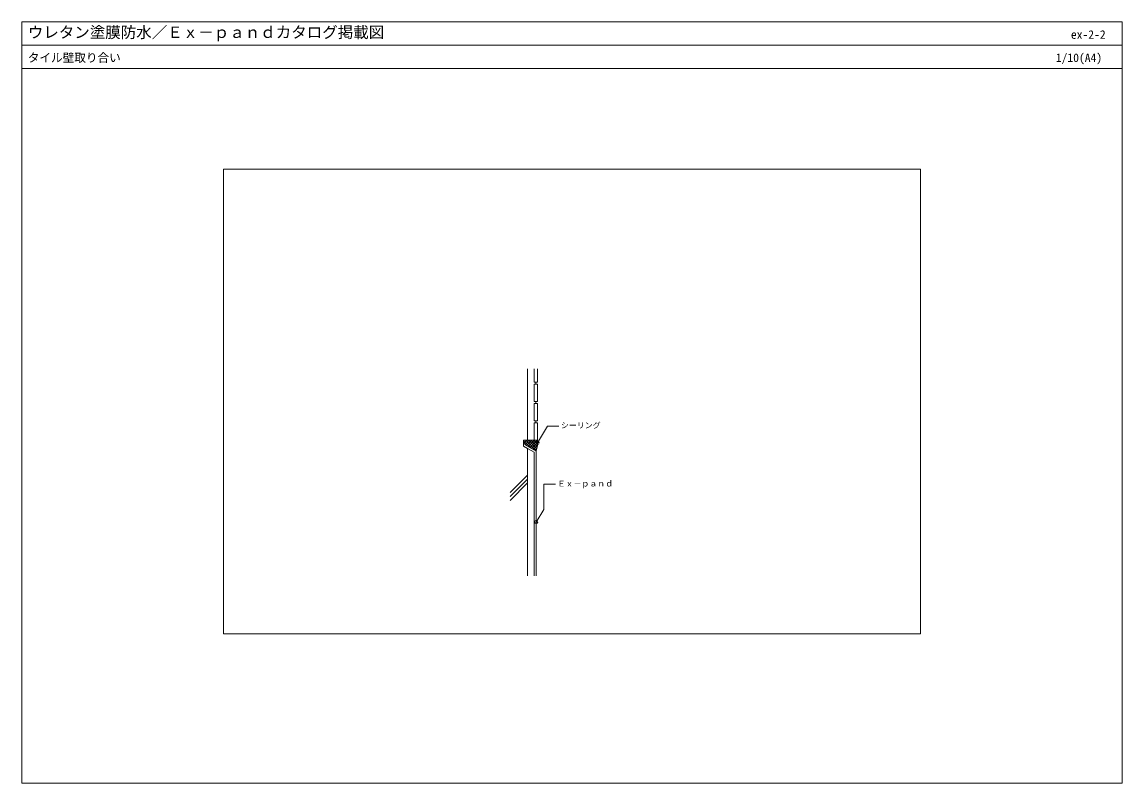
# Model space of a CAD drawing. Units: millimetres, scale not verified. Extents: x -1420 to 1420, y -983 to 983.
import ezdxf
from ezdxf.enums import TextEntityAlignment as Align

# ---------------------------------------------------------------- set-up
doc = ezdxf.new("R2010")
doc.units = ezdxf.units.MM
doc.header["$LTSCALE"] = 3
for name, color, linetype, lineweight in [('0-0_0', 7, 'Continuous', 18), ('0-1_WAKU', 7, 'Continuous', 18), ('0-3_KUTAI', 3, 'Continuous', 18), ('0-4_BOUSUI', 1, 'Continuous', 18), ('0-5_HATCH', 9, 'Continuous', 18), ('0-6_MOJI', 7, 'Continuous', 18), ('0-8_ZATU', 6, 'Continuous', 18)]:
    doc.layers.add(name, color=color, linetype=linetype, lineweight=lineweight)
doc.styles.add('ＭＳ ゴシック', font='')
doc.styles.get('ＭＳ ゴシック').set_extended_font_data('MS Gothic')

msp = doc.modelspace()

# ---------------------------------------------------------------- linework, layer by layer
at = {"layer": '0-0_0'}
msp.add_line((-1419.984, 922.672), (1420.016, 922.672), dxfattribs=at)
msp.add_lwpolyline([(-899.984, -597.69), (900.016, -597.69), (900.016, 602.31), (-899.984, 602.31)], close=True, dxfattribs=at)
at = {"layer": '0-1_WAKU'}
for points in [[(-1419.984, -982.69), (1420.016, -982.69), (1420.016, 982.672), (-1419.984, 982.672)], [(1420.016, 862.672), (-1419.984, 862.672), (-1419.984, 982.672), (1420.016, 982.672)]]:
    msp.add_lwpolyline(points, close=True, dxfattribs=at)
at = {"layer": '0-3_KUTAI'}
for p, q in [((-93.484, 52.31), (-93.484, 47.31)), ((-93.484, 2.31), (-93.484, -2.69)), ((-93.484, -47.69), (-93.484, -52.69))]:
    msp.add_line(p, q, dxfattribs=at)
msp.add_lwpolyline([(-114.984, 87.31), (-114.984, -97.69), (-124.984, -97.69), (-124.984, -112.69), (-114.984, -118.464), (-114.984, -447.69)], dxfattribs=at)
at = {"layer": '0-4_BOUSUI'}
for p, q in [((-124.984, -101.218), (-120.494, -109.509)), ((-114.984, -97.69), (-97.484, -97.69))]:
    msp.add_line(p, q, dxfattribs=at)
for points in [[(-120.494, -109.509), (-92.484, -125.681), (-92.484, -447.69)], [(-114.984, -118.464), (-97.484, -128.567), (-97.484, -447.69)]]:
    msp.add_lwpolyline(points, dxfattribs=at)
msp.add_arc((-153.943, -104.938), 64.865, 341.34989, 6.41493, dxfattribs=at)
at = {"layer": '0-5_HATCH'}
for p, q in [((-124.984, -99.047), (-123.627, -97.69)), ((-105.665, -118.071), (-124.984, -98.752)), ((-123.381, -104.179), (-116.892, -97.69)), ((-121.015, -108.548), (-110.157, -97.69)), ((-92.195, -124.805), (-119.31, -97.69)), ((-117.163, -111.432), (-103.422, -97.69)), ((-112.893, -113.897), (-96.686, -97.69)), ((-90.74, -119.526), (-112.575, -97.69)), ((-108.624, -116.363), (-89.951, -97.69)), ((-89.692, -113.839), (-105.84, -97.69)), ((-104.354, -118.828), (-89.092, -103.567)), ((-100.084, -121.293), (-89.319, -110.529)), ((-89.135, -107.66), (-99.105, -97.69)), ((-89.207, -100.853), (-92.369, -97.69)), ((-95.814, -123.758), (-90.5, -118.445)), ((-159.984, -232.749), (-114.984, -187.749)), ((-159.984, -242.749), (-114.984, -197.749)), ((-159.984, -252.749), (-114.984, -207.749))]:
    msp.add_line(p, q, dxfattribs=at)
at = {"layer": '0-6_MOJI'}
for p, q in [((-88.915, -104.571), (-63.644, -60.801)), ((-33.644, -60.801), (-63.644, -60.801)), ((-42.335, -211.303), (-72.335, -211.303)), ((-72.335, -276.255), (-72.335, -211.303)), ((-92.484, -308.731), (-72.335, -276.255))]:
    msp.add_line(p, q, dxfattribs=at)
for centre in [(-88.915, -104.571), (-92.484, -308.731)]:
    msp.add_circle(centre, 4, dxfattribs=at)
at = {"layer": '0-8_ZATU'}
msp.add_lwpolyline([(-97.484, 87.31), (-97.484, 52.31), (-89.484, 52.31), (-89.484, 87.31)], dxfattribs=at)
for points in [[(-97.484, 2.31), (-89.484, 2.31), (-89.484, 47.31), (-97.484, 47.31)], [(-97.484, -47.69), (-89.484, -47.69), (-89.484, -2.69), (-97.484, -2.69)], [(-97.484, -97.69), (-89.484, -97.69), (-89.484, -52.69), (-97.484, -52.69)]]:
    msp.add_lwpolyline(points, close=True, dxfattribs=at)

# ---------------------------------------------------------------- texts
at = {"layer": '0-1_WAKU', "style": 'ＭＳ ゴシック'}
for s, height, p in [('ウレタン塗膜防水／Ｅｘ－ｐａｎｄカタログ掲載図', 29.33, (-1404.984, 932.672)), ('ex-2-2', 21.99, (1288.062, 932.672)), ('タイル壁取り合い', 21.99, (-1404.984, 872.672)), ('1/10(A4)', 21.99, (1249.077, 872.672))]:
    msp.add_text(s, height=height, dxfattribs=at).set_placement(p, align=Align.BOTTOM_LEFT)
at = {"layer": '0-6_MOJI', "style": 'ＭＳ ゴシック'}
for s, p in [('シーリング', (-28.644, -70.801)), ('Ｅｘ－ｐａｎｄ', (-37.335, -221.303))]:
    msp.add_text(s, height=14.66, dxfattribs=at).set_placement(p, align=Align.BOTTOM_LEFT)

doc.saveas('drawing.dxf')
